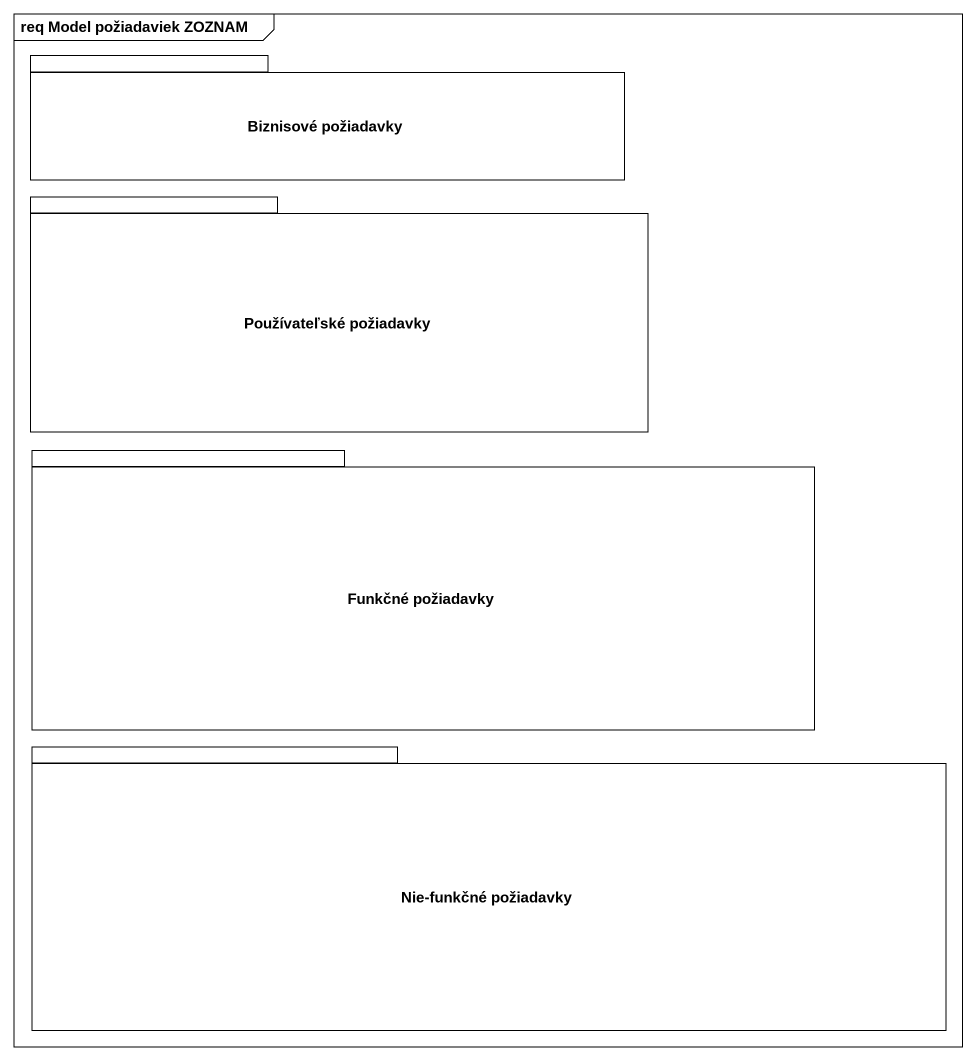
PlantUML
@startuml
mainframe req Model požiadaviek ZOZNAM
package "Biznisové požiadavky" as Biznisové_požiadavky {
}
package "Používateľské požiadavky" as Používateľské_požiadavky {
}
package "Funkčné požiadavky" as Funkčné_požiadavky {
}
package "Nie-funkčné požiadavky" as Nie_funkčné_požiadavky {
}
@enduml
